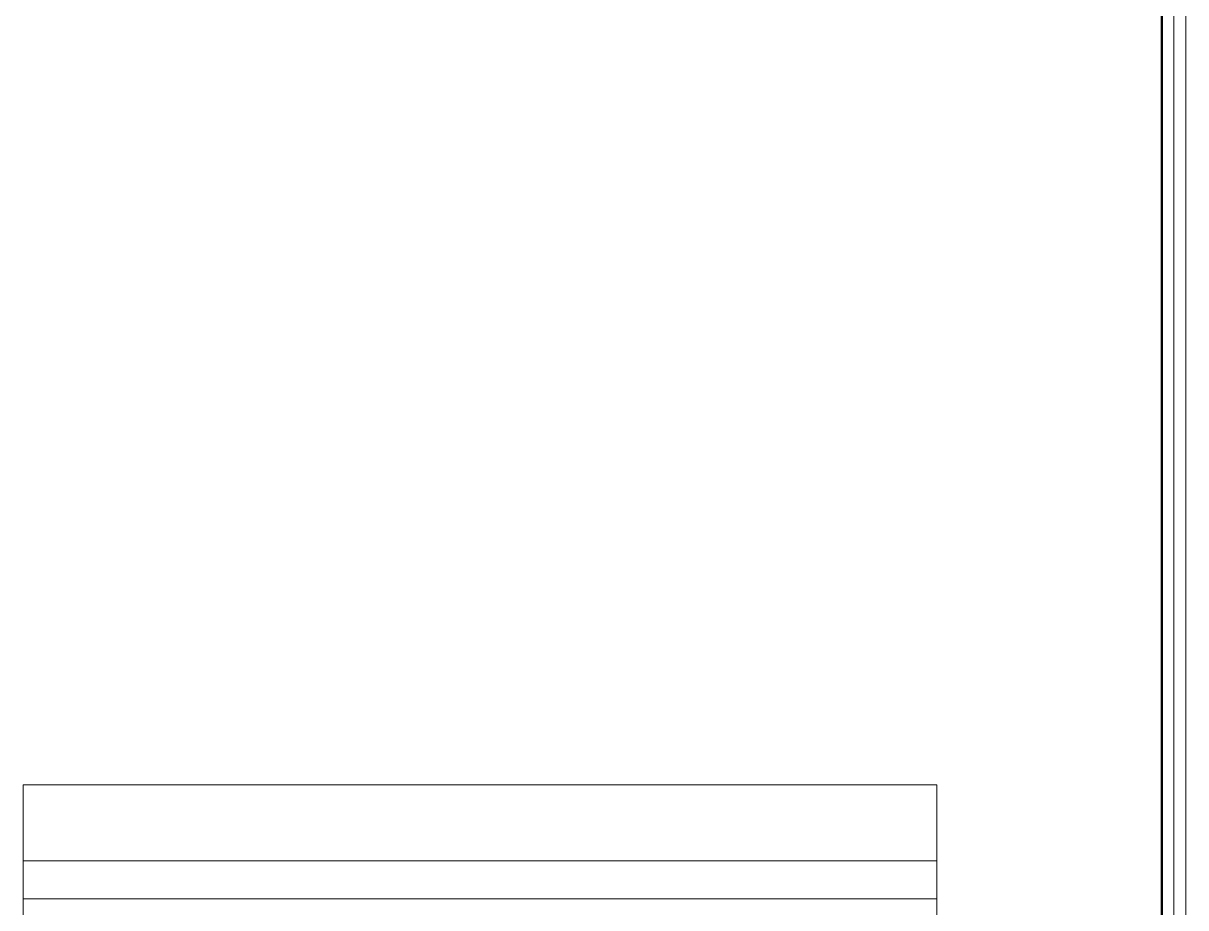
# Model space of a CAD drawing. Header units: inches. Extents: x -4217 to -1814, y 9706 to 12425.
# Drawn here: x -2980.4 to -2919.3, y 11448.3 to 11494.8 of the extents above; entities that cross this region are included whole.
import ezdxf

# ---------------------------------------------------------------- set-up
doc = ezdxf.new("R2010")
doc.units = ezdxf.units.IN
doc.header["$MEASUREMENT"] = 0
for name, color, linetype, lineweight in [('A-WALL', 113, 'Continuous', 13), ('I-FURN', 30, 'Continuous', 9), ('I-FURN-1', 7, 'Continuous', 9), ('I-WALL-3', 2, 'Continuous', 50)]:
    doc.layers.add(name, color=color, linetype=linetype, lineweight=lineweight)

msp = doc.modelspace()

# ---------------------------------------------------------------- linework, layer by layer
at = {"layer": 'A-WALL'}
for p, q in [((-2919.32374, 11383.2761), (-2919.32374, 11572.73251)), ((-2919.94874, 11383.2761), (-2919.94874, 11522.3644))]:
    msp.add_line(p, q, dxfattribs=at)
at = {"layer": 'I-FURN'}
for p, q in [((-2932.39874, 11450.78637), (-2980.39874, 11450.78637)), ((-2980.39874, 11447.28637), (-2980.39874, 11450.78637)), ((-2980.39874, 11450.78637), (-2932.39874, 11450.78637)), ((-2932.39874, 11450.78637), (-2932.39874, 11447.28637)), ((-2932.39874, 11448.78637), (-2980.39874, 11448.78637))]:
    msp.add_line(p, q, dxfattribs=at)
at = {"layer": 'I-FURN-1'}
for p, q in [((-2980.39874, 11450.78637), (-2980.39874, 11454.78637)), ((-2980.39874, 11454.78637), (-2932.39874, 11454.78637)), ((-2932.39874, 11454.78637), (-2932.39874, 11450.78637))]:
    msp.add_line(p, q, dxfattribs=at)
at = {"layer": 'I-WALL-3'}
msp.add_line((-2920.57374, 11522.3644), (-2920.57374, 11383.2761), dxfattribs=at)

doc.saveas('drawing.dxf')
